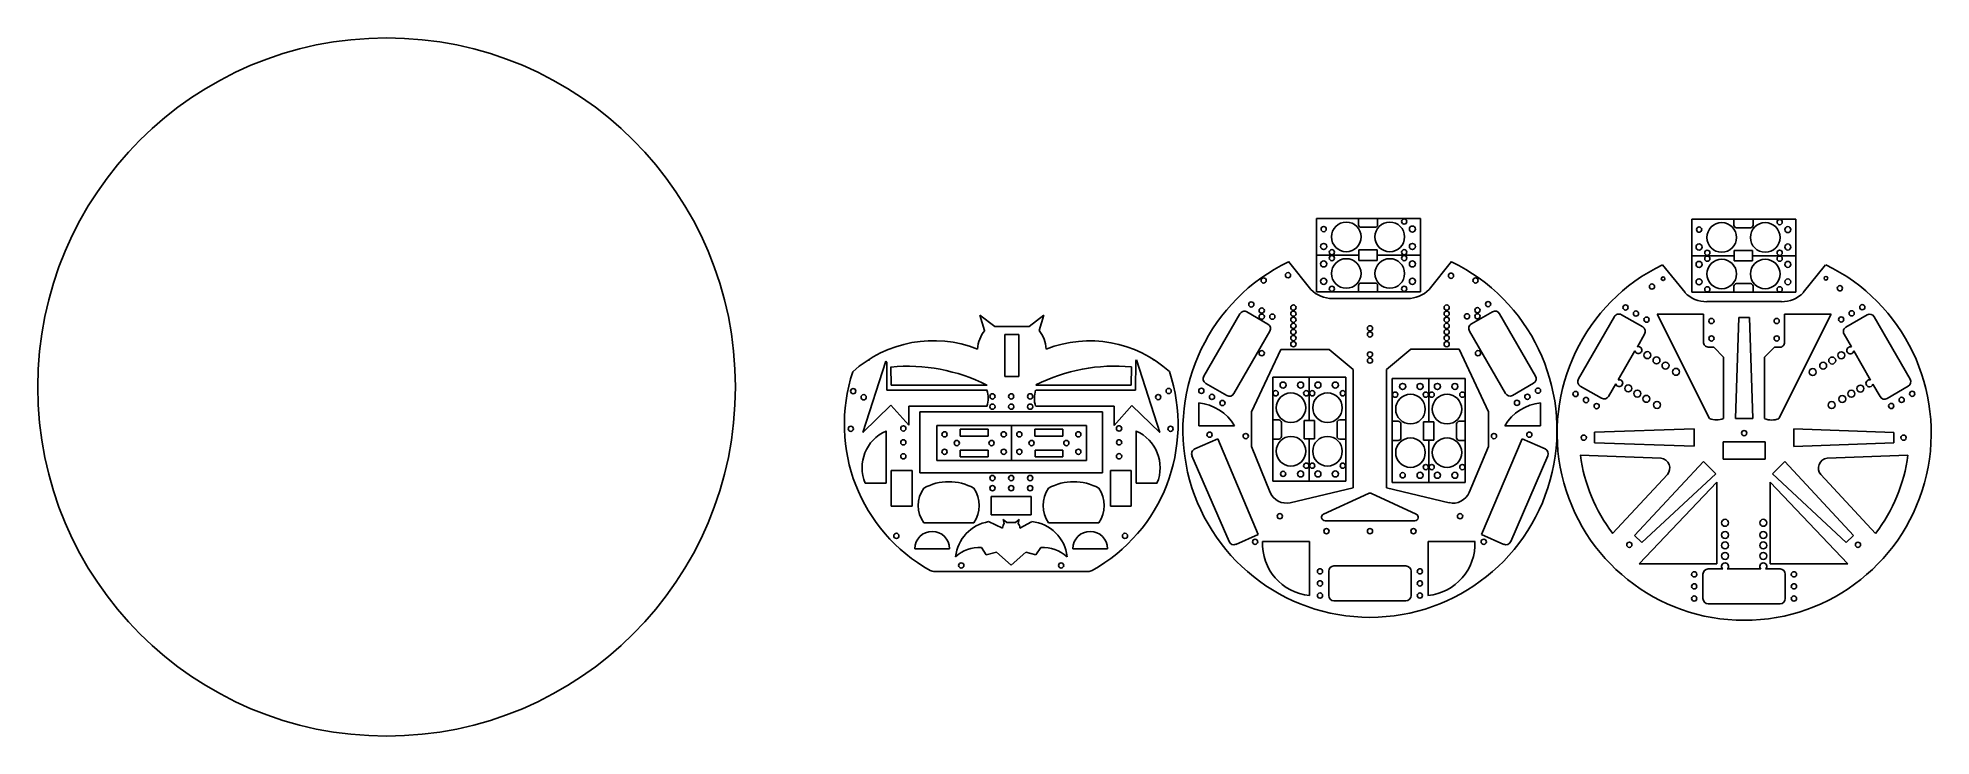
# Model space of a CAD drawing. Extents: x -864 to 224, y -160 to 241.
import ezdxf

# ---------------------------------------------------------------- set-up
doc = ezdxf.new("R2010")
doc.units = 0
doc.header["$MEASUREMENT"] = 0
doc.layers.get('0').update_dxf_attribs({"linetype": 'CONTINUOUS'})

msp = doc.modelspace()

# ---------------------------------------------------------------- linework, layer by layer
for p, q in [((-76.7, 136.9), (-128.8, 136.9)), ((-128.8, 115.9), (-128.8, 136.9)), ((-104.7, 133.4), (-104.7, 136.9)), ((-95.2, 131.9), (-103.2, 131.9)), ((-93.7, 136.9), (-93.7, 133.4)), ((-76.7, 136.9), (-69.1, 136.9)), ((-69.1, 94.9), (-69.1, 136.9)), ((139.1, 136.6), (86.9, 136.6)), ((86.9, 115.6), (86.9, 136.6)), ((111.1, 133.1), (111.1, 136.6)), ((120.6, 131.6), (112.6, 131.6)), ((122.1, 136.6), (122.1, 133.1)), ((139.1, 136.6), (146.7, 136.6)), ((146.7, 94.6), (146.7, 136.6)), ((-104.4, 115.9), (-128.8, 115.9)), ((-128.8, 94.9), (-128.8, 115.9)), ((-99.2, 118.9), (-104.4, 118.9)), ((-104.4, 118.9), (-104.4, 115.9)), ((-104.4, 112.9), (-104.4, 115.9)), ((-99.2, 112.9), (-104.4, 112.9)), ((-93.9, 118.9), (-99.2, 118.9)), ((-93.9, 112.9), (-99.2, 112.9)), ((-93.9, 115.9), (-93.9, 118.9)), ((-93.9, 116.4), (-93.9, 115.9)), ((-93.9, 115.5), (-93.9, 115.9)), ((-93.9, 115.9), (-93.9, 112.9)), ((-69.1, 115.9), (-93.9, 115.9)), ((111.3, 115.6), (86.9, 115.6)), ((86.9, 94.6), (86.9, 115.6)), ((116.6, 118.6), (111.3, 118.6)), ((111.3, 118.6), (111.3, 115.6)), ((111.3, 112.6), (111.3, 115.6)), ((116.6, 112.6), (111.3, 112.6)), ((121.8, 118.6), (116.6, 118.6)), ((121.8, 112.6), (116.6, 112.6)), ((121.8, 115.6), (121.8, 118.6)), ((121.8, 116.1), (121.8, 115.6)), ((121.8, 115.2), (121.8, 115.6)), ((121.8, 115.6), (121.8, 112.6)), ((146.7, 115.6), (121.8, 115.6)), ((-104.7, 98.4), (-104.7, 94.9)), ((-95.2, 99.9), (-103.2, 99.9)), ((-93.7, 94.9), (-93.7, 98.4)), ((111.1, 98.1), (111.1, 94.6)), ((120.6, 99.6), (112.6, 99.6)), ((122.1, 94.6), (122.1, 98.1)), ((-76.7, 94.9), (-128.8, 94.9)), ((-76.7, 94.9), (-69.1, 94.9)), ((139.1, 94.6), (86.9, 94.6)), ((139.1, 94.6), (146.7, 94.6)), ((-313.8, 74.9), (-322.3, 81.5)), ((-322.3, 81.5), (-319.6, 72.7)), ((-322.3, 81.5), (-319.6, 72.7)), ((-294, 74.9), (-285.5, 81.5)), ((-285.5, 81.5), (-288.2, 72.7)), ((-285.5, 81.5), (-288.2, 72.7)), ((93.7, 82.1), (67, 82.1)), ((93.7, 82.1), (93.7, 65.7)), ((140.2, 82.1), (140.2, 65.6)), ((167, 82.1), (140.2, 82.1)), ((-303.9, 74.9), (-313.8, 74.9)), ((-303.9, 74.9), (-294, 74.9)), ((-121.6, 61.8), (-149.4, 61.8)), ((-74.6, 61.9), (-46.8, 61.9)), ((96.3, 63.1), (99.5, 63.1)), ((105.2, 57.3), (99.5, 63.1)), ((105.2, 57.3), (105.2, 22.1)), ((128.7, 57.3), (134.5, 63.1)), ((128.7, 57.3), (128.7, 22.1)), ((137.6, 63.1), (134.5, 63.1)), ((137.6, 63.1), (137.2, 63.1)), ((-154, 38.3), (-154, 45.9)), ((-112, 45.9), (-154, 45.9)), ((-133, 45.9), (-133, 21)), ((-112, 38.3), (-112, 45.9)), ((-85.3, 37.5), (-85.3, 45.1)), ((-43.3, 45.1), (-85.3, 45.1)), ((-64.3, 45.1), (-64.3, 20.2)), ((-43.3, 37.5), (-43.3, 45.1)), ((-154, 38.3), (-154, -13.9)), ((-112, 38.3), (-112, -13.9)), ((-85.3, 37.5), (-85.3, -14.7)), ((-43.3, 37.5), (-43.3, -14.7)), ((-315.6, 18), (-335.6, 18)), ((-317.6, 16), (-333.6, 16)), ((-333.6, 12), (-333.6, 16)), ((-333.6, 12), (-317.6, 12)), ((-317.6, 12), (-317.6, 16)), ((-272.6, 18), (-292.6, 18)), ((-274.6, 16), (-290.7, 16)), ((-290.7, 12), (-290.7, 16)), ((-290.7, 12), (-274.6, 12)), ((-274.6, 12), (-274.6, 16)), ((-154, 21.3), (-150.5, 21.3)), ((-149, 19.8), (-149, 11.8)), ((-133, 21), (-136, 21)), ((-136, 21), (-136, 15.8)), ((-136, 15.8), (-136, 10.5)), ((-133.5, 21), (-133, 21)), ((-132.6, 21), (-133, 21)), ((-133, 21), (-130, 21)), ((-130, 21), (-130, 15.8)), ((-130, 15.8), (-130, 10.5)), ((-117, 19.8), (-117, 11.8)), ((-112, 21.3), (-115.5, 21.3)), ((-85.3, 20.5), (-81.8, 20.5)), ((-80.3, 19), (-80.3, 11)), ((-64.3, 20.2), (-67.3, 20.2)), ((-67.3, 20.2), (-67.3, 15)), ((-67.3, 15), (-67.3, 9.7)), ((-64.8, 20.2), (-64.3, 20.2)), ((-63.9, 20.2), (-64.3, 20.2)), ((-64.3, 20.2), (-61.3, 20.2)), ((-61.3, 20.2), (-61.3, 15)), ((-61.3, 15), (-61.3, 9.7)), ((-48.3, 19), (-48.3, 11)), ((-43.3, 20.5), (-46.8, 20.5)), ((-333.6, 0), (-333.6, 4)), ((-333.6, 4), (-317.6, 4)), ((-317.6, 0), (-333.6, 0)), ((-317.6, 2), (-317.6, 4)), ((-317.6, 2), (-317.6, 0)), ((-290.6, 0), (-290.6, 4)), ((-290.6, 4), (-274.6, 4)), ((-274.6, 0), (-290.6, 0)), ((-274.6, 2), (-274.6, 4)), ((-274.6, 2), (-274.6, 0)), ((-162.3, -44.6), (-185.6, 10.4)), ((-150.5, 10.3), (-154, 10.3)), ((-136, 10.5), (-133, 10.5)), ((-130, 10.5), (-133, 10.5)), ((-133, 10.5), (-133, -13.9)), ((-115.5, 10.3), (-112, 10.3)), ((-81.8, 9.5), (-85.3, 9.5)), ((-67.3, 9.7), (-64.3, 9.7)), ((-61.3, 9.7), (-64.3, 9.7)), ((-64.3, 9.7), (-64.3, -14.7)), ((-46.8, 9.5), (-43.3, 9.5)), ((-10.6, 10.4), (-34, -44.6)), ((2.6, 4.6), (-10.6, 10.4)), ((-133, -13.9), (-154, -13.9)), ((-112, -13.9), (-133, -13.9)), ((-64.3, -14.7), (-85.3, -14.7)), ((-43.3, -14.7), (-64.3, -14.7)), ((-34, -44.6), (-21.1, -50.2))]:
    msp.add_line(p, q)
at = {"color": 7, "linetype": 'Continuous'}
for p, q in [((-145, 112.2), (-132.1, 96.2)), ((-51.3, 112.2), (-64.1, 96.2)), ((70.1, 110.4), (83, 94.4)), ((163.8, 110.4), (151, 94.4)), ((-76.6, 91), (-119.6, 91)), ((95.5, 89.3), (138.5, 89.3)), ((-172.9, 82.2), (-193.6, 46.4)), ((-156.7, 76.3), (-168.8, 83.3)), ((-39.8, 76.4), (-27.7, 83.4)), ((-2.9, 46.5), (-23.6, 82.3)), ((21.8, 44.8), (42.4, 80.6)), ((58.7, 74.7), (46.5, 81.7)), ((67, 82.1), (97, 22.1)), ((114, 80.1), (112, 22.1)), ((114, 80.1), (120, 80.1)), ((120, 80.1), (122, 22.1)), ((167, 82.1), (137, 22.1)), ((175.5, 74.6), (187.7, 81.6)), ((191.8, 80.5), (212.4, 44.7)), ((-307.9, 70.3), (-307.9, 46.3)), ((-299.9, 70.3), (-307.9, 70.3)), ((-299.9, 46.3), (-299.9, 70.3)), ((-155.6, 72.2), (-176.3, 36.4)), ((-20.2, 36.5), (-40.9, 72.3)), ((55.6, 63.3), (59.8, 70.6)), ((178.6, 63.2), (174.4, 70.5)), ((-389.6, 14.1), (-376.4, 55.1)), ((-375.7, 54.3), (-376.4, 55.1)), ((-232.7, 55.2), (-232.8, 38.3)), ((-232.7, 55.2), (-232.2, 55.8)), ((-218.9, 14), (-232.2, 55.8)), ((-155.6, 48.4), (-149.4, 61.8)), ((-121.6, 61.8), (-107.7, 50.3)), ((-88.6, 50.3), (-74.6, 61.9)), ((-46.8, 61.9), (-30, 26)), ((44.6, 44.3), (54.2, 61)), ((180, 60.9), (189.6, 44.2)), ((-375.7, 54.3), (-375.7, 38.4)), ((-373.3, 41.3), (-373.4, 51.7)), ((-307.9, 46.3), (-299.9, 46.3)), ((-235.3, 41.3), (-235.2, 51.7)), ((-155.6, 48.4), (-166.2, 26)), ((-107.7, 50.3), (-107.7, -17.7)), ((-88.6, -17.7), (-88.6, 50.3)), ((-318.2, 38.4), (-375.7, 38.4)), ((-373.3, 41.3), (-318.2, 41.3)), ((-235.3, 41.3), (-290.2, 41.3)), ((-232.8, 38.3), (-290.2, 38.4)), ((-180.4, 35.3), (-192.5, 42.3)), ((-16.1, 35.4), (-4, 42.4)), ((35, 33.7), (22.8, 40.7)), ((43.3, 42), (39.1, 34.8)), ((190.9, 41.9), (195.1, 34.7)), ((199.2, 33.6), (211.3, 40.6)), ((-373.5, 29.7), (-389.6, 14.1)), ((-363.2, 18.2), (-373.5, 29.7)), ((-329.1, 29.2), (-363.2, 29.2)), ((-363.2, 29.2), (-363.2, 18.2)), ((-356.8, -9.1), (-356.8, 25.9)), ((-356.8, 25.9), (-251.8, 25.9)), ((-318.2, 29.2), (-329.1, 29.2)), ((-290.2, 29.2), (-279.4, 29.2)), ((-279.4, 29.2), (-245.2, 29.1)), ((-251.8, -9.1), (-251.8, 25.9)), ((-245.2, 18.1), (-234.9, 29.6)), ((-245.2, 29.1), (-245.2, 18.1)), ((-234.9, 29.6), (-218.9, 14)), ((-196.5, 31.1), (-196.5, 17.9)), ((-166.2, 26), (-166.2, 6)), ((-30, 26), (-30, 6)), ((0, 31.1), (0, 17.9)), ((112, 22.1), (122, 22.1)), ((-376.2, -15), (-376.2, 15)), ((-335.6, 18), (-347.1, 18)), ((-347.1, 18), (-347.1, -2)), ((-304.1, 18), (-315.6, 18)), ((-292.6, 18), (-304.1, 18)), ((-304.1, -2), (-304.1, 18)), ((-261.1, 18), (-272.6, 18)), ((-261.1, -2), (-261.1, 18)), ((-232.4, -15), (-232.4, 15)), ((-196.5, 17.9), (-175.9, 17.9)), ((0, 17.9), (-20.6, 17.9)), ((88.3, 16.2), (31, 14.2)), ((31, 14.2), (31, 8.2)), ((88.3, 16.2), (88.3, 6.2)), ((145.6, 16.1), (145.6, 6.1)), ((203, 14.1), (145.6, 16.1)), ((203, 8.1), (203, 14.1)), ((-179.1, -48.6), (-200.4, 0.7)), ((-185.6, 10.4), (-198.8, 4.6)), ((-155.5, -20.3), (-166.2, 6)), ((-41.1, -20.4), (-30, 6)), ((4.1, 0.7), (-17.2, -48.6)), ((22.8, 1), (69.2, -0.6)), ((31, 8.2), (88.3, 6.2)), ((129, 8.7), (105, 8.7)), ((105, 8.7), (105, -1.3)), ((129, -1.3), (129, 8.7)), ((203, 8.1), (145.6, 6.1)), ((211.1, 1), (164.7, -0.6)), ((-373.3, -7.7), (-373.3, -28.2)), ((-361.3, -7.7), (-373.3, -7.7)), ((-361.3, -28.2), (-361.3, -7.7)), ((-356.8, -9.1), (-251.8, -9.1)), ((-347.1, -2), (-304.1, -2)), ((-304.1, -2), (-261.1, -2)), ((-247.3, -28.2), (-247.3, -7.7)), ((-247.3, -7.7), (-235.3, -7.7)), ((-235.3, -28.2), (-235.3, -7.7)), ((41.4, -43.9), (72.9, -10.1)), ((93.6, -2.6), (54, -45)), ((58.2, -49.2), (100.7, -9.6)), ((100.7, -9.6), (93.6, -2.6)), ((105, -1.3), (129, -1.3)), ((140.3, -2.6), (133.2, -9.6)), ((133.2, -9.6), (175.7, -49.2)), ((179.9, -45), (140.3, -2.6)), ((192.5, -43.9), (161, -10.1)), ((-376.2, -15), (-388.2, -15)), ((-232.4, -15), (-220.4, -15)), ((-143.9, -26.3), (-107.7, -17.7)), ((-124.8, -32.8), (-99, -21)), ((-71.5, -32.8), (-97.3, -21)), ((-52.6, -26.3), (-88.6, -17.7)), ((56.7, -61.3), (101.3, -14.4)), ((101.3, -61.3), (101.3, -14.4)), ((132, -61.3), (132, -14.4)), ((132, -14.4), (176.6, -61.3)), ((-373.3, -28.2), (-361.3, -28.2)), ((-315.8, -22.7), (-315.8, -33.2)), ((-315.8, -22.7), (-292.8, -22.7)), ((-292.8, -22.7), (-292.8, -33.2)), ((-235.3, -28.2), (-247.3, -28.2)), ((-325.8, -37.9), (-354.6, -37.9)), ((-309.3, -40.9), (-317.3, -37.1)), ((-315.8, -33.2), (-292.8, -33.2)), ((-309, -35.9), (-308.3, -38.2)), ((-306.8, -37.6), (-309, -35.9)), ((-301.8, -37.6), (-306.8, -37.6)), ((-301.8, -37.6), (-299.7, -35.9)), ((-299.7, -35.9), (-300.3, -38.2)), ((-299.3, -40.9), (-292.6, -37.2)), ((-254, -37.9), (-282.8, -37.9)), ((-123.9, -36.6), (-72.3, -36.6)), ((-359.7, -52.7), (-339.7, -52.7)), ((-318.6, -56.2), (-321.4, -52)), ((-290.1, -56.1), (-287.3, -52)), ((-248.9, -52.7), (-268.9, -52.7)), ((-162.3, -44.6), (-175.1, -50.2)), ((-159.9, -48.6), (-132.9, -48.6)), ((-132.9, -48.6), (-132.9, -79.6)), ((-64.7, -48.6), (-64.7, -79.6)), ((-64.7, -48.6), (-37.7, -48.6)), ((54, -45), (58.2, -49.2)), ((175.7, -49.2), (179.9, -45)), ((-312.8, -54.7), (-318.6, -56.2)), ((-304.3, -62.2), (-312.8, -54.7)), ((-304.3, -62.2), (-295.9, -54.6)), ((-295.9, -54.6), (-290.1, -56.1)), ((-77.4, -62.6), (-118.8, -62.6)), ((56.7, -61.3), (101.3, -61.3)), ((104.7, -64.3), (96.3, -64.3)), ((126.6, -64.3), (107.3, -64.3)), ((129.3, -64.3), (137.6, -64.3)), ((132, -61.3), (176.6, -61.3)), ((-260.2, -65.8), (-348.4, -65.8)), ((-121.8, -65.6), (-121.8, -79.6)), ((-74.4, -65.6), (-74.4, -79.6)), ((93.3, -67.3), (93.3, -81.3)), ((140.6, -67.3), (140.6, -81.3)), ((-77.4, -82.6), (-118.8, -82.6)), ((96.3, -84.3), (137.6, -84.3))]:
    msp.add_line(p, q, dxfattribs=at)
for centre, radius in [((-663.3, 40.2), 200.5), ((-124.7, 130.9), 1.5), ((-111.7, 126.4), 8.5), ((-86.7, 126.4), 8.5), ((-78.4, 135.2), 1.5), ((-73.7, 130.9), 1.75), ((91.1, 130.6), 1.5), ((104.1, 126.1), 8.5), ((129.1, 126.1), 8.5), ((137.4, 134.9), 1.5), ((142.1, 130.6), 1.75), ((-124.7, 120.9), 1.75), ((-73.7, 120.9), 1.75), ((91.1, 120.6), 1.75), ((142.1, 120.6), 1.75), ((-124.7, 110.9), 1.75), ((-120, 117.6), 1.5), ((-120, 114.2), 1.5), ((-111.7, 105.4), 8.5), ((-86.7, 105.4), 8.5), ((-78.4, 117.6), 1.5), ((-78.4, 114.2), 1.5), ((-73.7, 110.9), 1.75), ((91.1, 110.6), 1.75), ((95.8, 117.3), 1.5), ((95.8, 113.9), 1.5), ((104.1, 105.1), 8.5), ((129.1, 105.1), 8.5), ((137.4, 117.3), 1.5), ((137.4, 113.9), 1.5), ((142.1, 110.6), 1.75), ((-159.2, 101.4), 1.5), ((-124.7, 100.9), 1.75), ((-120, 96.6), 1.5), ((-78.4, 96.6), 1.5), ((-73.7, 100.9), 1.75), ((-37.4, 101.4), 1.5), ((91.1, 100.6), 1.75), ((142.1, 100.6), 1.75), ((-142.1, 85.8), 1.5), ((-54, 85.8), 1.5), ((95.8, 96.3), 1.5), ((137.4, 96.3), 1.5), ((-160.3, 80.6), 1.5), ((-142.1, 82.3), 1.5), ((-142.1, 78.8), 1.5), ((-142.1, 75.3), 1.5), ((-54, 82.3), 1.5), ((-54, 78.8), 1.5), ((-54, 75.3), 1.5), ((-36.3, 80.8), 1.5), ((98.2, 78.1), 1.5), ((135.7, 78.1), 1.5), ((-142.1, 71.8), 1.5), ((-142.1, 68.3), 1.5), ((-142.1, 64.8), 1.5), ((-98.1, 73.9), 1.5), ((-54, 71.8), 1.5), ((-54, 68.3), 1.5), ((-54, 64.8), 1.5), ((98.2, 68.1), 1.5), ((135.7, 68.1), 1.5), ((-160.3, 59.6), 1.5), ((-98.1, 58.9), 1.5), ((-36, 59.6), 1.5), ((-152.3, 36.6), 1.5), ((-143.5, 28.3), 8.5), ((-148, 41.3), 1.75), ((-138, 41.3), 1.75), ((-134.7, 36.6), 1.5), ((-131.3, 36.6), 1.5), ((-122.5, 28.3), 8.5), ((-128, 41.3), 1.75), ((-118, 41.3), 1.75), ((-113.7, 36.6), 1.5), ((-83.6, 35.8), 1.5), ((-74.8, 27.5), 8.5), ((-79.3, 40.5), 1.75), ((-69.3, 40.5), 1.75), ((-66, 35.8), 1.5), ((-62.6, 35.8), 1.5), ((-53.8, 27.5), 8.5), ((-59.3, 40.5), 1.75), ((-49.3, 40.5), 1.75), ((-45, 35.8), 1.5), ((-143.5, 3.3), 8.5), ((-122.5, 3.3), 8.5), ((-74.8, 2.5), 8.5), ((-53.8, 2.5), 8.5), ((-148, -9.7), 1.5), ((-138, -9.7), 1.75), ((-134.7, -5), 1.5), ((-131.3, -5), 1.5), ((-128, -9.7), 1.75), ((-118, -9.7), 1.75), ((-113.7, -5), 1.5), ((-79.3, -10.5), 1.5), ((-69.3, -10.5), 1.75), ((-66, -5.8), 1.5), ((-62.6, -5.8), 1.5), ((-59.3, -10.5), 1.75), ((-49.3, -10.5), 1.75), ((-45, -5.8), 1.5)]:
    msp.add_circle(centre, radius)
for centre, radius in [((-145.2, 104.4), 1.5), ((-51.5, 104.1), 1.5), ((64, 97.9), 1.5), ((70.4, 102.4), 1.05), ((164, 102.7), 1.05), ((172, 96.9), 1.5), ((-166.3, 87.6), 1.5), ((-30.2, 87.8), 1.5), ((48.8, 85.9), 1.5), ((184.9, 86), 1.5), ((-160.3, 84.1), 1.5), ((-154.2, 80.6), 1.5), ((-42.3, 80.8), 1.5), ((-36.3, 84.3), 1.5), ((54.8, 82.4), 1.5), ((60.9, 78.9), 1.5), ((172.8, 79), 1.5), ((178.8, 82.5), 1.5), ((-98.1, 70.4), 1.5), ((-98.1, 55.4), 1.5), ((61.4, 58.5), 2), ((66.6, 55.5), 2), ((71.8, 52.5), 2), ((167.6, 55.4), 2), ((172.8, 58.4), 2), ((77.8, 48.9), 2), ((156.4, 48.8), 2), ((162.4, 52.4), 2), ((-395.1, 37.8), 1.5), ((-389.1, 34.3), 1.5), ((-315.1, 34.8), 1.5), ((-304.3, 34.8), 1.5), ((-293.4, 34.8), 1.5), ((-219.8, 34.4), 1.5), ((-213.8, 37.9), 1.5), ((-195, 38), 1.5), ((-188.9, 34.5), 1.5), ((-7.6, 34.6), 1.5), ((-1.5, 38.1), 1.5), ((20.1, 36.2), 1.5), ((26.1, 32.7), 1.5), ((50.4, 39.4), 2), ((55.6, 36.4), 2), ((60.8, 33.4), 2), ((173.4, 33.3), 2), ((178.6, 36.3), 2), ((183.8, 39.3), 2), ((207.5, 32.8), 1.5), ((213.6, 36.3), 1.5), ((-315.1, 28.9), 1.5), ((-304.3, 28.9), 1.5), ((-293.4, 28.9), 1.5), ((-182.9, 31), 1.5), ((-13.6, 31.1), 1.5), ((32.2, 29.2), 1.5), ((66.9, 29.9), 2), ((167.3, 29.8), 2), ((201.5, 29.3), 1.5), ((-396.5, 16.2), 1.5), ((-366.3, 16.4), 1.5), ((-342.6, 13), 1.5), ((-308.6, 13), 1.5), ((-299.6, 13), 1.5), ((-265.7, 13), 1.5), ((-242.3, 16.4), 1.55), ((-212.7, 16.2), 1.5), ((-190.3, 12.8), 1.5), ((-169.5, 12), 1.5), ((-26.8, 12), 1.5), ((-6.5, 12.8), 1.5), ((24.8, 11.1), 1.5), ((117, 13.7), 1.5), ((208.6, 11.1), 1.5), ((-366.3, 8.4), 1.5), ((-366.3, 0.4), 1.5), ((-342.6, 3), 1.5), ((-335.6, 8), 1.5), ((-315.6, 8), 1.5), ((-308.6, 3), 1.5), ((-299.6, 3), 1.5), ((-292.6, 8), 1.5), ((-272.6, 8), 1.5), ((-265.7, 3), 1.5), ((-242.3, 0.4), 1.55), ((-242.3, 8.4), 1.5), ((-315.1, -12.1), 1.5), ((-304.3, -12.1), 1.5), ((-293.4, -12.1), 1.5), ((-315.1, -17.9), 1.5), ((-304.3, -17.9), 1.5), ((-293.4, -17.9), 1.5), ((-149.9, -34), 1.5), ((-46.3, -34), 1.5), ((-123.1, -42.6), 1.5), ((-98.1, -42.6), 1.5), ((-73.1, -42.6), 1.5), ((106, -37.8), 2), ((106, -44.8), 2), ((128, -37.8), 2), ((128, -44.8), 2), ((-370.3, -45.3), 1.5), ((-238.9, -45.3), 1.5), ((-164.1, -48.7), 1.5), ((-32.7, -48.7), 1.5), ((51, -50.4), 1.5), ((106, -50.8), 2), ((128, -50.8), 2), ((182.4, -50.4), 1.5), ((-333, -62.3), 1.5), ((-275.6, -62.3), 1.5), ((-126.8, -65.7), 1.5), ((-69.4, -65.7), 1.5), ((106, -56.8), 2), ((128, -56.8), 2), ((-126.8, -72.6), 1.5), ((-69.4, -72.6), 1.5), ((88.3, -67.4), 1.5), ((88.3, -74.3), 1.5), ((145.6, -67.4), 1.5), ((145.6, -74.3), 1.5), ((-126.8, -79.6), 1.5), ((-69.4, -79.6), 1.5), ((88.3, -81.3), 1.5), ((145.6, -81.3), 1.5)]:
    msp.add_circle(centre, radius, dxfattribs=at)
for centre, radius, start, end in [((-103.2, 133.4), 1.5, 180, 270), ((-95.2, 133.4), 1.5, 270, 0), ((112.6, 133.1), 1.5, 180, 270), ((120.6, 133.1), 1.5, 270, 0), ((-103.2, 98.4), 1.5, 90, 180), ((-95.2, 98.4), 1.5, 0, 90), ((112.6, 98.1), 1.5, 90, 180), ((120.6, 98.1), 1.5, 0, 90), ((-349, -2.3), 69.1, 68.5232, 132.1586), ((-303.9, 60.6), 19.8, 142.2398, 175.8941), ((-303.9, 60.6), 19.8, 4.1059, 37.7602), ((-259.2, -1.8), 68.5, 48.0414, 111.3754), ((96.5, 65.9), 2.81, 175.9799, 265.9799), ((137.4, 65.8), 2.81, 265.8645, 4.1355), ((101.1, 32.3), 11, 248.1023, 291.8977), ((132.8, 32.3), 11.1, 248.0542, 291.9458), ((-150.5, 19.8), 1.5, 0, 90), ((-150.5, 11.8), 1.5, 270, 0), ((-115.5, 19.8), 1.5, 90, 180), ((-115.5, 11.8), 1.5, 180, 270), ((-81.8, 19), 1.5, 0, 90), ((-81.8, 11), 1.5, 270, 0), ((-46.8, 19), 1.5, 90, 180), ((-46.8, 11), 1.5, 180, 270)]:
    msp.add_arc(centre, radius, start, end)
for centre, radius, start, end in [((-98.1, 15.4), 107.5, 115.8419, 64.1581), ((117, 13.7), 107.5, 115.8419, 64.1581), ((-119.6, 108.7), 17.7, 225, 270), ((-76.6, 108.7), 17.7, 270, 315), ((95.5, 106.9), 17.7, 225, 270), ((138.5, 106.9), 17.7, 270, 315), ((-170.3, 80.7), 3, 60, 150), ((-158.2, 73.7), 3, 330, 60), ((-38.3, 73.8), 3, 120, 210), ((-26.2, 80.8), 3, 30, 120), ((45, 79.1), 3, 60, 150), ((189.2, 79), 3, 30, 120), ((57.2, 72.1), 3, 330, 60), ((177, 72), 3, 120, 210), ((-385.8, 45.7), 10, 90, 93.3738), ((-222.9, 45.9), 10, 86.9901, 90), ((56.2, 61.4), 2, 191.4327, 108.568), ((178, 61.3), 2, 71.432, 348.5673), ((-304.3, 18.7), 95.9, 161.6247, 240.9887), ((-363.9, -50), 102.1, 63.4308, 95.3634), ((-244.7, -49.1), 101.3, 84.6002, 116.6863), ((-304.3, 18.7), 95.9, 299.0113, 18.517), ((-191, 44.9), 3, 150, 240), ((-5.5, 45), 3, 300, 30), ((24.3, 43.3), 3, 150, 240), ((45.2, 42.4), 2, 191.4102, 108.5905), ((189, 42.3), 2, 71.4095, 348.5898), ((209.8, 43.2), 3, 300, 30), ((-332.2, 33.8), 14.7, 341.771, 18.229), ((-276.3, 33.7), 14.7, 161.5416, 198.0233), ((-178.9, 37.9), 3, 240, 330), ((-17.6, 38), 3, 210, 300), ((36.5, 36.3), 3, 240, 330), ((197.7, 36.2), 3, 210, 300), ((-199.1, 4.3), 26.9, 30.4307, 84.4816), ((2.6, 4.3), 26.9, 95.5184, 149.5693), ((-367.1, -6.1), 22.9, 113.4294, 202.9678), ((-241.6, -6.1), 22.9, 337.0322, 66.5706), ((-197.6, 1.9), 3, 113.3723, 203.3723), ((1.4, 1.9), 3, 336.6277, 66.6277), ((117, 13.7), 95, 187.6922, 217.3062), ((117, 13.7), 95, 322.6938, 352.3078), ((68.4, -6.4), 5.82, 320.239, 82.5364), ((165.5, -6.4), 5.82, 97.4636, 219.761), ((-340.2, -27.9), 17.5, 145.2222, 214.7778), ((-340.2, -44), 29.8, 61.1318, 118.8682), ((-340.2, -27.9), 17.5, 325.2222, 34.7778), ((-268.4, -27.9), 17.5, 145.2222, 214.7778), ((-268.4, -44), 29.8, 61.1317, 118.8683), ((-268.4, -27.9), 17.5, 325.2222, 34.7778), ((-146.2, -16.5), 10, 202.1885, 283.2366), ((-98.1, -22.8), 2, 65.4328, 114.5672), ((-50.3, -16.5), 10, 256.5998, 337.2873), ((-349.7, -52.7), 10, 0, 180), ((-313.4, -59.8), 23, 99.7515, 173.708), ((-304.3, -41.2), 5.01, 142.2398, 175.8941), ((-304.3, -41.2), 5.01, 4.1059, 37.7602), ((-294.8, -59.8), 22.8, 6.3718, 84.2632), ((-258.9, -52.7), 10, 0, 180), ((-123.9, -34.6), 2, 114.5672, 270), ((-72.3, -34.6), 2, 270, 65.4328), ((-322.4, -73.1), 21.1, 87.3692, 131.4608), ((-286.2, -72.9), 21, 48.1776, 92.8189), ((-176.3, -47.4), 3, 203.3723, 293.3723), ((-129.9, -49.7), 30, 177.7837, 264.3259), ((-67.7, -49.7), 30, 275.6741, 2.2163), ((-19.9, -47.4), 3, 246.6277, 336.6277), ((-348.4, -60.8), 5, 240.9887, 270), ((-260.2, -60.8), 5, 270, 299.0113), ((-118.8, -65.6), 3, 90, 180), ((-77.4, -65.6), 3, 0, 90), ((96.3, -67.3), 3, 90, 180), ((106, -62.8), 2, 311.4327, 228.568), ((128, -62.8), 2, 311.4102, 228.5905), ((137.6, -67.3), 3, 0, 90), ((-118.8, -79.6), 3, 180, 270), ((-77.4, -79.6), 3, 270, 0), ((96.3, -81.3), 3, 180, 270), ((137.6, -81.3), 3, 270, 0)]:
    msp.add_arc(centre, radius, start, end, dxfattribs=at)

doc.saveas('drawing.dxf')
